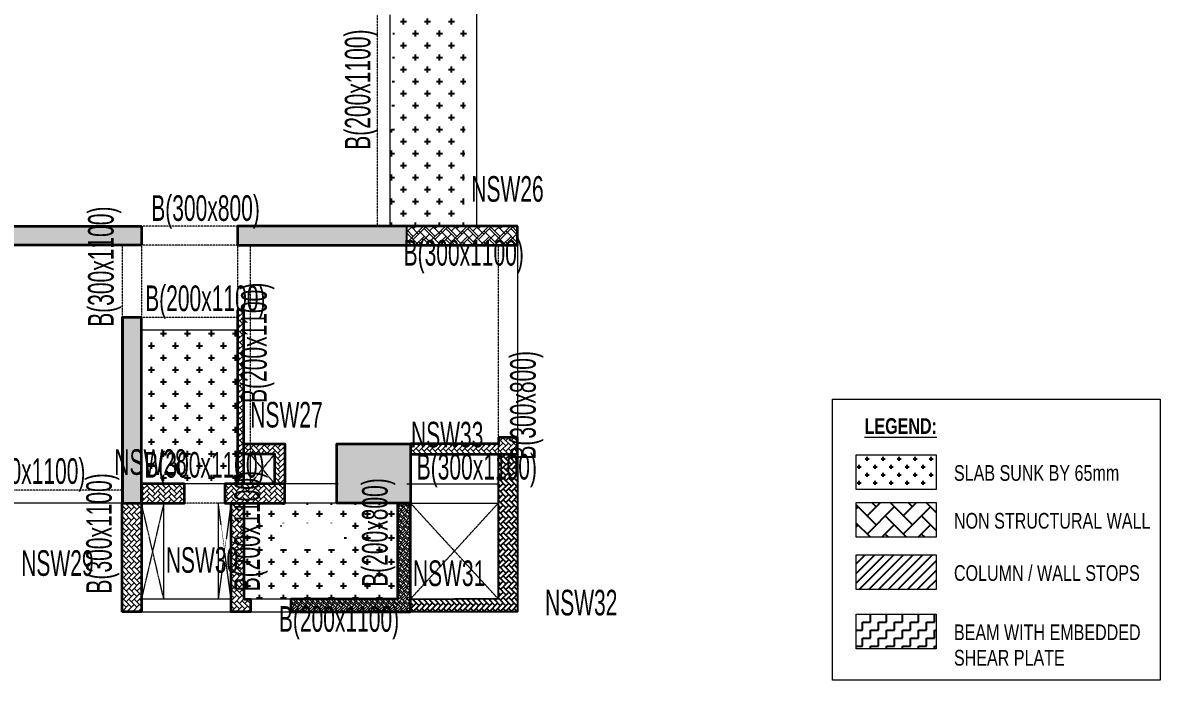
# Model space of a CAD drawing. Header units: millimetres. Extents: x 35 to 67171, y 124 to 27133.
# Drawn here: x 49403 to 67171, y 465 to 10733 of the extents above; entities that cross this region are included whole.
import ezdxf

# ---------------------------------------------------------------- set-up
doc = ezdxf.new("R2010")
doc.units = ezdxf.units.MM
doc.linetypes.add('HIDDEN', pattern=[0.375, 0.25, -0.125])
for name, color, linetype, lineweight in [('A-HIDD-ABVE', 8, 'HIDDEN', 20), ('G-ANNO-TEXT', 231, 'Continuous', 9), ('S-BEAM', 7, 'Continuous', 18), ('S-BEAM-IDEN', 2, 'Continuous', 9), ('S-COL HATCH', 9, 'Continuous', 0), ('S-COLS', 5, 'Continuous', 35)]:
    doc.layers.add(name, color=color, linetype=linetype, lineweight=lineweight)
for name, color, linetype in [('changes', 7, 'Continuous'), ('HATCH', 8, 'Continuous'), ('SUNK SLAB', 8, 'Continuous')]:
    doc.layers.add(name, color=color, linetype=linetype)
doc.styles.add('Swis721 LtCn BT', font='swisscl.ttf', dxfattribs={"width": 0.9, "height": 233.355162})
doc.styles.add('Swis721 LtCn BT_2', font='swisscl.ttf', dxfattribs={"height": 244.992296})
pattern_1 = [(0, (-31351884.58, 21119689.98), (187.5, 187.5), [93.75, -281.25]), (90, (-31351837.7, 21119643.1), (-187.5, 187.5), [93.75, -281.25])]
pattern_2 = [(315, (-62947668.14, 41480308.58), (84.85281374, -1e-14), [180, -60]), (45, (-62947625.714, 41480266.156), (84.85281374, -2e-14), [180, -60])]
pattern_3 = [(315, (-32690168.104, 20787471.615), (84.85281374, -1e-14), [180, -60]), (45, (-32690125.68, 20787429.19), (84.85281374, -2e-14), [180, -60])]
pattern_4 = [(315, (-62947668.14, 41480308.58), (84.85281374, -1e-14), [180, -60]), (45, (-62947625.71, 41480266.156), (84.85281374, -2e-14), [180, -60])]

# ---------------------------------------------------------------- blocks, each defined once
blk = doc.blocks.new('A$Cbe320e20')
at = {"layer": 'S-COL HATCH', "transparency": 33554687}
h = blk.add_hatch(color=256, dxfattribs=at)
h.dxf.hatch_style = 1
h.paths.add_polyline_path([(37509, -1400), (41159, -1400), (41159, -1700), (37809, -1700), (37809, -5725), (37509, -5725)])
h = blk.add_hatch(color=256, dxfattribs=at)
h.dxf.hatch_style = 1
h.paths.add_polyline_path([(42659, -1400), (45304, -1400), (45304, -1700), (42659, -1700)])
at = {"layer": 'S-COL HATCH'}
h = blk.add_hatch(dxfattribs=at)
h.set_pattern_fill('AR-HBONE', color=256, scale=30)
h.set_pattern_definition([(45, (-31802317.5, 20729084.55), (0, 169.7056275), [360, -120]), (135, (-31802232.65, 20729169.4), (1e-14, 169.7056275), [360, -120])])
h.paths.add_polyline_path([(47034, -1700), (47034, -1400), (45304, -1400), (45304, -1700)])
at = {"layer": 'S-COL HATCH', "transparency": 33554687}
h = blk.add_hatch(color=256, dxfattribs=at)
h.dxf.hatch_style = 1
h.paths.add_polyline_path([(40859, -2827), (41159, -2827), (41159, -5725), (40859, -5725)])
h = blk.add_hatch(color=256, dxfattribs=at)
h.dxf.hatch_style = 1
h.paths.add_polyline_path([(44209, -5725), (45359, -5725), (45359, -4800), (44209, -4800)])
blk.add_line((45304, -1400), (45304, -1700), dxfattribs=at)
at = {"layer": 'S-COLS'}
for p, q in [((37509, -1400), (41159, -1400)), ((41159, -1400), (41159, -1700)), ((41159, -1700), (37809, -1700))]:
    blk.add_line(p, q, dxfattribs=at)
at = {"layer": 'S-COLS', "elevation": 0}
for points in [[(47034, -1400), (42659, -1400), (42659, -1700), (47034, -1700)], [(41159, -2827), (40859, -2827), (40859, -5725), (41159, -5725)]]:
    blk.add_lwpolyline(points, close=True, dxfattribs=at)
at = {"layer": 'S-COLS'}
blk.add_lwpolyline([(45359, -5725), (44209, -5725), (44209, -4800), (45359, -4800)], close=True, dxfattribs=at)

msp = doc.modelspace()

# ---------------------------------------------------------------- hatches: boundary and pattern name
at = {"layer": 'HATCH'}
h = msp.add_hatch(dxfattribs=at)
h.set_pattern_fill('AR-HBONE', color=256, scale=15, angle=-90)
h.set_pattern_definition(pattern_3)
h.paths.add_polyline_path([(57133.1, 3998.1), (56833.1, 3998.1), (56833.1, 1741.6), (55458.1, 1732.9), (55458.1, 1532.9), (57133.1, 1532.9)])
at = {"layer": 'S-COL HATCH', "transparency": 33554687}
h = msp.add_hatch(color=256, dxfattribs=at)
h.dxf.hatch_style = 1
h.paths.add_polyline_path([(47608, 7558.1), (51258, 7558.1), (51258, 7258.1), (47908, 7258.1), (47908, 3232.9), (47608, 3232.9)])
h = msp.add_hatch(color=256, dxfattribs=at)
h.dxf.hatch_style = 1
h.paths.add_polyline_path([(47608, 7558.1), (51258, 7558.1), (51258, 7258.1), (47908, 7258.1), (47908, 3232.9), (47608, 3232.9)])
h = msp.add_hatch(color=256, dxfattribs=at)
h.dxf.hatch_style = 1
h.paths.add_polyline_path([(52758.1, 7558.1), (55403.7, 7558.1), (55403.7, 7258.1), (52758.1, 7258.1)])
h = msp.add_hatch(color=256, dxfattribs=at)
h.dxf.hatch_style = 1
h.paths.add_polyline_path([(52758.1, 7558.1), (55403.7, 7558.1), (55403.7, 7258.1), (52758.1, 7258.1)])
at = {"layer": 'S-COL HATCH'}
h = msp.add_hatch(dxfattribs=at)
h.set_pattern_fill('AR-HBONE', color=256, scale=30)
h.set_pattern_definition([(45, (-31792218.17, 20738042.66), (0, 169.7056275), [360, -120]), (135, (-31792133.31, 20738127.52), (1e-14, 169.7056275), [360, -120])])
h.paths.add_polyline_path([(57133.1, 7258.1), (57133.1, 7558.1), (55403.7, 7558.1), (55403.7, 7258.1)])
h = msp.add_hatch(dxfattribs=at)
h.set_pattern_fill('AR-HBONE', color=256, scale=30)
h.set_pattern_definition([(45, (-31792218.17, 20738042.66), (0, 169.7056275), [360, -120]), (135, (-31792133.32, 20738127.51), (1e-14, 169.7056275), [360, -120])])
h.paths.add_polyline_path([(57133.1, 7258.1), (57133.1, 7558.1), (55403.7, 7558.1), (55403.7, 7258.1)])
h = msp.add_hatch(dxfattribs=at)
h.set_pattern_fill('AR-HBONE', color=256, scale=15, angle=-90)
h.set_pattern_definition([(315, (-10751216.37, 52156658.55), (84.85281374, -2e-14), [180, -60]), (45, (-10751173.94, 52156616.126), (84.85281374, -2e-14), [180, -60])])
h.paths.add_polyline_path([(52858.1, 6248.2), (52858.1, 3532.9), (52758.1, 3532.9), (52758.1, 6248.2)])
h = msp.add_hatch(dxfattribs=at)
h.set_pattern_fill('AR-HBONE', color=256, scale=15, angle=-90)
h.set_pattern_definition([(315, (-10751216.365, 52156658.55), (84.85281374, -2e-14), [180, -60]), (45, (-10751173.94, 52156616.126), (84.85281374, -2e-14), [180, -60])])
h.paths.add_polyline_path([(52858.1, 6248.2), (52858.1, 3532.9), (52758.1, 3532.9), (52758.1, 6248.2)])
at = {"layer": 'S-COL HATCH', "transparency": 33554687}
h = msp.add_hatch(color=256, dxfattribs=at)
h.dxf.hatch_style = 1
h.paths.add_polyline_path([(50958, 6130.7), (51258, 6130.7), (51258, 3232.9), (50958, 3232.9)])
h = msp.add_hatch(color=256, dxfattribs=at)
h.dxf.hatch_style = 1
h.paths.add_polyline_path([(50958, 6130.7), (51258, 6130.7), (51258, 3232.9), (50958, 3232.9)])
at = {"layer": 'S-COL HATCH'}
h = msp.add_hatch(dxfattribs=at)
h.set_pattern_fill('AR-HBONE', color=256, scale=15)
h.set_pattern_definition([(45, (-62957802.46, 41410486.82), (0, 84.85281374), [180, -60]), (135, (-62957760.03, 41410529.244), (7e-15, 84.85281374), [180, -60])])
h.paths.add_polyline_path([(52858.1, 4157.7), (53498.1, 4157.7), (53498.1, 3533), (53338.1, 3533), (53338.1, 3998.1), (52858.1, 3998.1)])
h = msp.add_hatch(dxfattribs=at)
h.set_pattern_fill('AR-HBONE', color=256, scale=15)
h.set_pattern_definition([(45, (-62957802.456, 41410486.82), (0, 84.85281374), [180, -60]), (135, (-62957760.03, 41410529.244), (7e-15, 84.85281374), [180, -60])])
h.paths.add_polyline_path([(52858.1, 4157.7), (53498.1, 4157.7), (53498.1, 3533), (53338.1, 3533), (53338.1, 3998.1), (52858.1, 3998.1)])
at = {"layer": 'S-COL HATCH', "transparency": 33554687}
h = msp.add_hatch(color=256, dxfattribs=at)
h.dxf.hatch_style = 1
h.paths.add_polyline_path([(54308.1, 3232.9), (55458.1, 3232.9), (55458.1, 4157.7), (54308.1, 4157.7)])
h = msp.add_hatch(color=256, dxfattribs=at)
h.dxf.hatch_style = 1
h.paths.add_polyline_path([(54308.1, 3232.9), (55458.1, 3232.9), (55458.1, 4157.7), (54308.1, 4157.7)])
at = {"layer": 'S-COL HATCH'}
h = msp.add_hatch(dxfattribs=at)
h.set_pattern_fill('AR-HBONE', color=256, scale=15, angle=-90)
h.set_pattern_definition(pattern_2)
h.paths.add_polyline_path([(57133.1, 4258.1), (56933.1, 4258.1), (56833.1, 4258.1), (56833.1, 4158.1), (55458.1, 4158.1), (55458.1, 3998.1), (57133.1, 3998.1)])
h = msp.add_hatch(dxfattribs=at)
h.set_pattern_fill('AR-HBONE', color=256, scale=15, angle=-90)
h.set_pattern_definition(pattern_4)
h.paths.add_polyline_path([(57133.1, 4258.1), (56933.1, 4258.1), (56833.1, 4258.1), (56833.1, 4158.1), (55458.1, 4158.1), (55458.1, 3998.1), (57133.1, 3998.1)])
h = msp.add_hatch(dxfattribs=at)
h.set_pattern_fill('AR-HBONE', color=256, scale=15)
h.set_pattern_definition([(45, (-63218564.19, 41889230.26), (0, 84.852813742), [180, -60]), (135, (-63218521.763, 41889272.684), (7e-15, 84.852813742), [180, -60])])
h.paths.add_polyline_path([(51258.1, 3232.9), (51258.1, 3532.9), (51928.1, 3532.9), (51928.1, 3232.9)])
h = msp.add_hatch(dxfattribs=at)
h.set_pattern_fill('AR-HBONE', color=256, scale=15)
h.set_pattern_definition([(45, (-63218564.19, 41889230.26), (0, 84.852813742), [180, -60]), (135, (-63218521.76, 41889272.684), (7e-15, 84.852813742), [180, -60])])
h.paths.add_polyline_path([(51258.1, 3232.9), (51258.1, 3532.9), (51928.1, 3532.9), (51928.1, 3232.9)])
h = msp.add_hatch(dxfattribs=at)
h.set_pattern_fill('AR-HBONE', color=256, scale=15)
h.set_pattern_definition([(45, (-63219964.195, 41889230.26), (0, 84.852813742), [180, -60]), (135, (-63219921.77, 41889272.684), (7e-15, 84.852813742), [180, -60])])
h.paths.add_polyline_path([(52558.1, 3232.9), (52558.1, 3532.9), (53498.1, 3532.9), (53498.1, 3232.9)])
h = msp.add_hatch(dxfattribs=at)
h.set_pattern_fill('AR-HBONE', color=256, scale=15)
h.set_pattern_definition([(45, (-63219964.193, 41889230.26), (0, 84.852813742), [180, -60]), (135, (-63219921.767, 41889272.684), (7e-15, 84.852813742), [180, -60])])
h.paths.add_polyline_path([(52558.1, 3232.9), (52558.1, 3532.9), (53498.1, 3532.9), (53498.1, 3232.9)])
h = msp.add_hatch(dxfattribs=at)
h.set_pattern_fill('AR-HBONE', color=256, scale=15, angle=-90)
h.set_pattern_definition([(315, (-10749516.326, 52156513.33), (84.85281374, -2e-14), [180, -60]), (45, (-10749473.9, 52156470.906), (84.85281374, -2e-14), [180, -60])])
h.paths.add_polyline_path([(51258.1, 1532.9), (50958.1, 1532.9), (50958.1, 3232.9), (51258.1, 3232.9)])
h = msp.add_hatch(dxfattribs=at)
h.set_pattern_fill('AR-HBONE', color=256, scale=15, angle=-90)
h.set_pattern_definition([(315, (-10749516.324, 52156513.33), (84.85281374, -2e-14), [180, -60]), (45, (-10749473.9, 52156470.906), (84.85281374, -2e-14), [180, -60])])
h.paths.add_polyline_path([(51258.1, 1532.9), (50958.1, 1532.9), (50958.1, 3232.9), (51258.1, 3232.9)])
h = msp.add_hatch(dxfattribs=at)
h.set_pattern_fill('AR-HBONE', color=256, scale=15, angle=-90)
h.set_pattern_definition(pattern_2)
h.paths.add_polyline_path([(52858.1, 1732.9), (52958.1, 1732.5), (52958.1, 1532.5), (52658.1, 1532.9), (52658.1, 3232.9), (52858.1, 3232.9)])
h = msp.add_hatch(dxfattribs=at)
h.set_pattern_fill('AR-HBONE', color=256, scale=15, angle=-90)
h.set_pattern_definition(pattern_4)
h.paths.add_polyline_path([(52858.1, 1732.9), (52958.1, 1732.5), (52958.1, 1532.5), (52658.1, 1532.9), (52658.1, 3232.9), (52858.1, 3232.9)])
h = msp.add_hatch(dxfattribs=at)
h.set_pattern_fill('AR-HBONE', color=256, scale=15, angle=-90)
h.set_pattern_definition(pattern_2)
edge = h.paths.add_edge_path()
edge.add_line((55258.1, 3232.9), (55258.1, 1732.9))
edge.add_line((55258.1, 1732.9), (53588.1, 1732.9))
edge.add_line((53588.1, 1732.9), (53588.1, 1532.9))
edge.add_line((53588.1, 1532.9), (55458.1, 1532.9))
edge.add_line((55458.1, 1532.9), (55458.1, 3232.9))
edge.add_line((55458.1, 3232.9), (55258.1, 3232.9))
h = msp.add_hatch(dxfattribs=at)
h.set_pattern_fill('AR-HBONE', color=256, scale=15, angle=-90)
h.set_pattern_definition(pattern_3)
edge = h.paths.add_edge_path()
edge.add_line((55258.1, 3232.9), (55258.1, 1732.9))
edge.add_line((55258.1, 1732.9), (53588.1, 1732.9))
edge.add_line((53588.1, 1732.9), (53588.1, 1532.9))
edge.add_line((53588.1, 1532.9), (55458.1, 1532.9))
edge.add_line((55458.1, 1532.9), (55458.1, 3232.9))
edge.add_line((55458.1, 3232.9), (55258.1, 3232.9))
at = {"layer": 'SUNK SLAB'}
h = msp.add_hatch(dxfattribs=at)
h.set_pattern_fill('CROSS', color=8, scale=750, style=0)
h.set_pattern_definition(pattern_1)
h.paths.add_polyline_path([(55191, 11158.1), (56341, 11158.1), (56291.9, 7558.1), (55141.9, 7558.1)])
h = msp.add_hatch(dxfattribs=at)
h.set_pattern_fill('CROSS', color=8, scale=750, style=0)
h.set_pattern_definition(pattern_1)
h.paths.add_polyline_path([(51256.2, 5930.7), (52756.2, 5930.7), (52756.2, 3530.7), (51256.2, 3530.7)])
h.paths.add_polyline_path([(52636, 3488.5), (51237.4, 3488.5), (51237.4, 4015.7), (52636, 4015.7)], flags=9)
h = msp.add_hatch(dxfattribs=at)
h.set_pattern_fill('CROSS', color=8, scale=500, style=0)
h.set_pattern_definition([(0, (-25815.34, 17796.57), (125, 125), [62.5, -187.5]), (90, (-25784.09, 17765.32), (-125, 125), [62.5, -187.5])])
h.paths.add_polyline_path([(63670.7, 3985.3), (63670.7, 3444.1), (62421.1, 3444.1), (62421.1, 3985.3)], flags=0)
h = msp.add_hatch(dxfattribs=at)
h.set_pattern_fill('CROSS', color=8, scale=750, style=0)
h.set_pattern_definition(pattern_1)
h.paths.add_polyline_path([(55256.2, 1730.5), (55256.2, 3230.9), (52856.2, 3232.9), (52856.2, 1732)])
h.paths.add_polyline_path([(53445.4, 2504.1), (53445.4, 2915.9), (54422.9, 2915.9), (54422.9, 2504.1)], flags=0)
h.paths.add_polyline_path([(55243.9, 1861.8), (55243.9, 3135), (54716.7, 3135), (54716.7, 1861.8)], flags=24)
h.paths.add_polyline_path([(53248.7, 1854.9), (53248.7, 3128.1), (52721.5, 3128.1), (52721.5, 1854.9)], flags=9)
h.paths.add_polyline_path([(53399.5, 2451.6), (54449.2, 2451.6), (54449.2, 2969.7), (53399.5, 2969.7)], flags=24)
h = msp.add_hatch(dxfattribs=at)
h.set_pattern_fill('AR-HBONE', color=8, scale=50, style=0)
h.set_pattern_definition([(45, (-31296179.5, 20966767.44), (0, 282.8427125), [600, -200]), (135, (-31296038.07, 20966908.86), (2e-14, 282.8427125), [600, -200])])
h.paths.add_polyline_path([(63670.7, 3238.8), (63670.7, 2697.6), (62421.1, 2697.6), (62421.1, 3238.8)], flags=0)
h = msp.add_hatch(dxfattribs=at)
h.set_pattern_fill('ANSI31', color=8, scale=850, style=0)
h.set_pattern_definition([(45, (-31296179.5, 20967435.94), (-75.1300955, 75.1300955), [])])
h.paths.add_polyline_path([(63670.7, 2422.5), (63670.7, 1881.2), (62421.1, 1881.2), (62421.1, 2422.5)], flags=0)
h = msp.add_hatch(dxfattribs=at)
h.set_pattern_fill('ZIGZAG', color=8, scale=1000, style=0)
h.set_pattern_definition([(0, (-31735481, 20744124.46), (125, 125), [125, -125]), (90, (-31735356, 20744124.46), (-125, 125), [125, -125])])
h.paths.add_polyline_path([(63670.7, 1497.1), (63670.7, 955.8), (62421.1, 955.8), (62421.1, 1497.1)], flags=0)

# ---------------------------------------------------------------- linework, layer by layer
at = {"layer": 'A-HIDD-ABVE', "linetype": 'HIDDEN'}
for p, q in [((53336.2, 3998.1), (52956.2, 3532.9)), ((53336.2, 3532.9), (52956.2, 3998.1)), ((53338.1, 3998.1), (52958.1, 3532.9)), ((53338.1, 3532.9), (52958.1, 3998.1)), ((51606.2, 3232.9), (51255.4, 1732.9)), ((51606.2, 1732.9), (51256.2, 3232.9)), ((52656.2, 3232.9), (52455.4, 1732.9)), ((52656.2, 1732.9), (52456.2, 3232.9)), ((56833.1, 1732.5), (55458.1, 3232.9)), ((55458.1, 1732.5), (56833.1, 3232.9, 0))]:
    msp.add_line(p, q, dxfattribs=at)
at = {"layer": 'changes', "color": 240, "true_color": 0xed1f24, "elevation": 0}
for points in [[(55403.7, 7558.1), (57133.1, 7558.1), (57133.1, 7258.1), (55403.7, 7258.1)], [(55403.7, 7558.1), (57133.1, 7558.1), (57133.1, 7258.1), (55403.7, 7258.1)], [(52758.1, 6248.2), (52858.1, 6248.2), (52858.1, 4157.7), (53498.1, 4157.7), (53498.1, 3533), (53338.1, 3533), (53338.1, 3998.1), (52858.1, 3998.1), (52858.1, 3532.9), (52758.1, 3532.9)], [(55458.1, 4157.7), (56833.1, 4158.1), (56833.1, 4258.1), (57133.1, 4258.1), (57133.1, 3998.1), (55458.1, 3998.1)], [(51928.1, 3232.9), (51258.1, 3232.9), (51258.1, 3532.9), (51928.1, 3532.9)], [(52558.1, 3532.9), (53498.1, 3532.9), (53498.1, 3232.9), (52858.1, 3232.9), (52858.1, 1732.9), (52958.1, 1732.9), (52958.1, 1532.5), (52658.1, 1532.9), (52658.1, 3232.9), (52558.1, 3232.9)], [(50958, 3232.9), (51258.1, 3232.9), (51258.1, 1532.9), (50958, 1532.9)], [(53588.1, 1732.9), (53588.1, 1532.9), (55458.1, 1532.9), (55458.1, 3232.9), (55258.1, 3232.9), (55258.1, 1732.9)]]:
    msp.add_lwpolyline(points, close=True, dxfattribs=at)
msp.add_lwpolyline([(57133.1, 3998.1), (57133.1, 1532.9), (55458.1, 1532.9), (55458.1, 1732.9), (56833.1, 1741.6), (56833.1, 3998.1), (57133.1, 3998.1)], dxfattribs=at)
at = {"layer": 'G-ANNO-TEXT', "color": 7, "elevation": 0}
for points in [[(62052.5, 4855.3), (67171.2, 4855.3), (67171.2, 465.4), (62052.5, 465.4)], [(63670.7, 3985.3), (63670.7, 3444.1), (62421.1, 3444.1), (62421.1, 3985.3)], [(63670.7, 3238.8), (63670.7, 2697.6), (62421.1, 2697.6), (62421.1, 3238.8)], [(63670.7, 2422.5), (63670.7, 1881.2), (62421.1, 1881.2), (62421.1, 2422.5)], [(63670.7, 1497.1), (63670.7, 955.8), (62421.1, 955.8), (62421.1, 1497.1)]]:
    msp.add_lwpolyline(points, close=True, dxfattribs=at)
at = {"layer": 'S-BEAM'}
for p, q in [((56493.7, 7558.1), (56493.7, 11158.1)), ((55141.9, 7558.1), (55141.9, 10858.1)), ((57131.2, 7258.1), (57131.2, 1532.9)), ((52756.2, 5930.7), (51256.2, 5930.7)), ((52756.2, 5930.7), (52756.2, 3530.7)), ((53336.2, 3998.1), (52956.2, 3998.1)), ((52956.2, 3998.1), (52956.2, 3530.7)), ((53338.1, 3998.1), (52958.1, 3998.1)), ((53336.2, 3998.1), (53336.2, 3530.7)), ((53338.1, 3998.1), (53338.1, 3530.7)), ((54331.2, 3530.7), (51256.2, 3530.7)), ((55401.9, 3530.7), (56831.2, 3530.7)), ((50956.2, 3232.9), (47640.6, 3232.9)), ((50956.2, 3232.9), (50956.2, 1532.9)), ((51256.2, 3232.9), (51255.4, 1732.9)), ((51675.7, 3232.9), (51256.2, 3232.9)), ((51606.2, 1732.9), (51606.2, 3232.9)), ((52456.2, 3232.9), (52455.4, 1732.2)), ((52656.2, 3232.9), (52456.2, 3232.9)), ((52656.2, 3232.9), (52656.2, 1732.9)), ((55256.2, 3230.9), (52856.2, 3232.9)), ((52856.2, 3232.9), (52856.2, 1732.9)), ((55250.6, 3230.9), (56831.2, 3230.9)), ((55259.9, 3230.9), (55259.9, 1730.5)), ((55459.9, 3230.9), (55459.9, 1730.5)), ((56831.2, 1730.5), (56831.2, 3230.9)), ((52656.2, 1732.1), (51256.2, 1732.9)), ((55259.9, 1730.5), (52856.2, 1732)), ((56833.3, 1730.5), (55459.9, 1730.5)), ((50956.2, 1532.9), (57131.2, 1532.9))]:
    msp.add_line(p, q, dxfattribs=at)
at = {"layer": 'S-BEAM', "linetype": 'HIDDEN'}
for p, q in [((54941.9, 7558.1), (54941.9, 10858.1)), ((52756.2, 7557.7), (51256.2, 7558.1)), ((57133, 7558.1), (55420.1, 7558.6)), ((50956.2, 7258.1), (50956.2, 6130.7)), ((51256.2, 7258.1), (51256.2, 6130.7)), ((52756.2, 7258.1), (51256.2, 7258.1)), ((52756.2, 7258.1), (52756.2, 6130.7)), ((52956.2, 7258.1), (52956.2, 3998.1)), ((57133, 7258.5), (55406.4, 7258.5)), ((56831.2, 7258.1), (56831.2, 3530.7)), ((52756.2, 6130.7), (51256.2, 6130.7)), ((50956.2, 3432.9), (47640.6, 3432.9)), ((52456.2, 3232.9), (51606.2, 3232.9))]:
    msp.add_line(p, q, dxfattribs=at)
at = {"layer": 'S-COL HATCH', "transparency": 33554687}
msp.add_line((55403.7, 7558.1), (55403.7, 7258.1), dxfattribs=at)
msp.add_line((55403.7, 7558.1), (55403.7, 7258.1), dxfattribs=at)
at = {"layer": 'S-COLS'}
for p, q in [((47608, 7558.1), (51258, 7558.1)), ((47608, 7558.1), (51258, 7558.1)), ((51258, 7558.1), (51258, 7258.1)), ((51258, 7558.1), (51258, 7258.1)), ((51258, 7258.1), (47908, 7258.1)), ((51258, 7258.1), (47908, 7258.1))]:
    msp.add_line(p, q, dxfattribs=at)
at = {"layer": 'S-COLS', "elevation": 0}
for points in [[(57133.1, 7558.1), (52758.1, 7558.1), (52758.1, 7258.1), (57133.1, 7258.1)], [(57133.1, 7558.1), (52758.1, 7558.1), (52758.1, 7258.1), (57133.1, 7258.1)], [(52758.1, 6248.2), (52758.1, 3532.9), (52858.1, 3532.9), (52858.1, 6248.2)], [(52758.1, 6248.2), (52758.1, 3532.9), (52858.1, 3532.9), (52858.1, 6248.2)], [(52758.1, 6248.2), (52758.1, 3532.9), (52858.1, 3532.9), (52858.1, 6248.2)], [(51258, 6130.7), (50958, 6130.7), (50958, 3232.9), (51258, 3232.9)], [(51258, 6130.7), (50958, 6130.7), (50958, 3232.9), (51258, 3232.9)], [(55458.1, 3232.9), (54308.1, 3232.9), (54308.1, 4157.7), (55458.1, 4157.7)], [(55458.1, 3232.9), (54308.1, 3232.9), (54308.1, 4157.7), (55458.1, 4157.7)], [(57133.1, 4258.1), (56933.1, 4258.1), (56833.1, 4258.1), (56833.1, 4158.1), (55458.1, 4158.1), (55458.1, 3998.1), (57133.1, 3998.1)], [(57133.1, 4258.1), (56933.1, 4258.1), (56833.1, 4258.1), (56833.1, 4158.1), (55458.1, 4158.1), (55458.1, 3998.1), (57133.1, 3998.1)], [(57133.1, 4258.1), (56933.1, 4258.1), (56833.1, 4258.1), (56833.1, 4158.1), (55458.1, 4158.1), (55458.1, 3998.1), (57133.1, 3998.1)], [(51928.1, 3532.9), (51258.1, 3532.9), (51258.1, 3232.9), (51928.1, 3232.9)], [(51928.1, 3532.9), (51258.1, 3532.9), (51258.1, 3232.9), (51928.1, 3232.9)], [(53498.1, 3532.9), (52558.1, 3532.9), (52558.1, 3232.9), (53498.1, 3232.9)], [(53498.1, 3532.9), (52558.1, 3532.9), (52558.1, 3232.9), (53498.1, 3232.9)], [(50958.1, 1532.9), (50958.1, 3232.9), (51258.1, 3232.9), (51258.1, 1532.9)], [(50958.1, 1532.9), (50958.1, 3232.9), (51258.1, 3232.9), (51258.1, 1532.9)], [(50958.1, 1532.9), (50958.1, 3232.9), (51258.1, 3232.9), (51258.1, 1532.9)], [(52858.1, 1732.9), (52958.1, 1732.5), (52958.1, 1532.5), (52658.1, 1532.9), (52658.1, 3232.9), (52858.1, 3232.9)], [(52858.1, 1732.9), (52958.1, 1732.5), (52958.1, 1532.5), (52658.1, 1532.9), (52658.1, 3232.9), (52858.1, 3232.9)], [(52858.1, 1732.9), (52958.1, 1732.5), (52958.1, 1532.5), (52658.1, 1532.9), (52658.1, 3232.9), (52858.1, 3232.9)]]:
    msp.add_lwpolyline(points, close=True, dxfattribs=at)
for points in [[(52858.1, 4157.7), (53498.1, 4157.7), (53498.1, 3533), (53338.1, 3533), (53338.1, 3998.1), (52858.1, 3998.1), (52858.1, 4157.7)], [(52858.1, 4157.7), (53498.1, 4157.7), (53498.1, 3533), (53338.1, 3533), (53338.1, 3998.1), (52858.1, 3998.1), (52858.1, 4157.7)], [(55258.1, 3232.9), (55258.1, 1732.9), (53588.1, 1732.9), (53588.1, 1532.9), (55458.1, 1532.9), (55458.1, 3232.9), (55258.1, 3232.9)], [(55258.1, 3232.9), (55258.1, 1732.9), (53588.1, 1732.9), (53588.1, 1532.9), (55458.1, 1532.9), (55458.1, 3232.9), (55258.1, 3232.9)], [(55258.1, 3232.9), (55258.1, 1732.9), (53588.1, 1732.9), (53588.1, 1532.9), (55458.1, 1532.9), (55458.1, 3232.9), (55258.1, 3232.9)]]:
    msp.add_lwpolyline(points, dxfattribs=at)

# ---------------------------------------------------------------- block references
at = {"layer": 'S-COLS'}
msp.add_blockref('A$Cbe320e20', (10099.3, 8958.1), dxfattribs=at)

# ---------------------------------------------------------------- texts
at = {"layer": 'G-ANNO-TEXT', "color": 7, "char_height": 244.992, "attachment_point": 1, "line_spacing_factor": 0.971848, "style": 'Swis721 LtCn BT_2'}
for s, insert, width in [('\\fSwis721 LtCn BT|b1|i0|c0|p34|;\\LLEGEND:', (62552.9, 4557.8), 1299), ('SLAB SUNK BY 65mm', (63948.8, 3824.6), 3845.238), ('NON STRUCTURAL WALL', (63948.8, 3078.1), 3845.238), ('COLUMN / WALL STOPS', (63948.8, 2261.8), 3845.238), ('BEAM WITH EMBEDDED SHEAR PLATE', (63948.8, 1336.3), 3043.577)]:
    msp.add_mtext(s, dxfattribs=dict(at, insert=insert, width=width))
at = {"layer": 'S-BEAM-IDEN', "style": 'Swis721 LtCn BT', "width": 0.8}
for s, rotation, p in [('B(200x1100)', 90, (54833.9, 8749.6)), ('NSW26', 360, (56410, 7937.5)), ('NSW26', 360, (56410, 7937.5)), ('B(300x1100)', 90, (50822.4, 5984.7)), ('B(200x1100)', 90, (53214.3, 4795.5)), ('B(300x800)', 90, (57415.6, 3910.1)), ('NSW27', 360, (52957.5, 4412)), ('NSW33', 360, (55468, 4101)), ('NSW28', 360, (50833.5, 3672.5)), ('B(300x1100)', 90, (50793.4, 1819)), ('B(200x1100)', 90, (53107.1, 1854.7)), ('B(200x800)', 90, (55102.3, 1924.3)), ('NSW29', 360, (49379, 2095.5)), ('NSW30', 360, (51637.5, 2143)), ('NSW31', 360, (55497.5, 1936)), ('NSW32', 360, (57561.5, 1477.5))]:
    msp.add_text(s, height=400, rotation=rotation, dxfattribs=at).set_placement(p)
for s, p in [('B(300x800)', (51410.2, 7638.8)), ('B(300x1100)', (55352.2, 6940.2)), ('B(200x1100)', (51314.9, 6230.1)), ('B(200x1100)', (48502.9, 3532.3)), ('B(300x1100)', (51302.4, 3630.1)), ('B(300x1100)', (55556.6, 3599.4)), ('B(200x1100)', (53403.6, 1222.4))]:
    msp.add_text(s, height=400, dxfattribs=at).set_placement(p)

doc.saveas('drawing.dxf')
